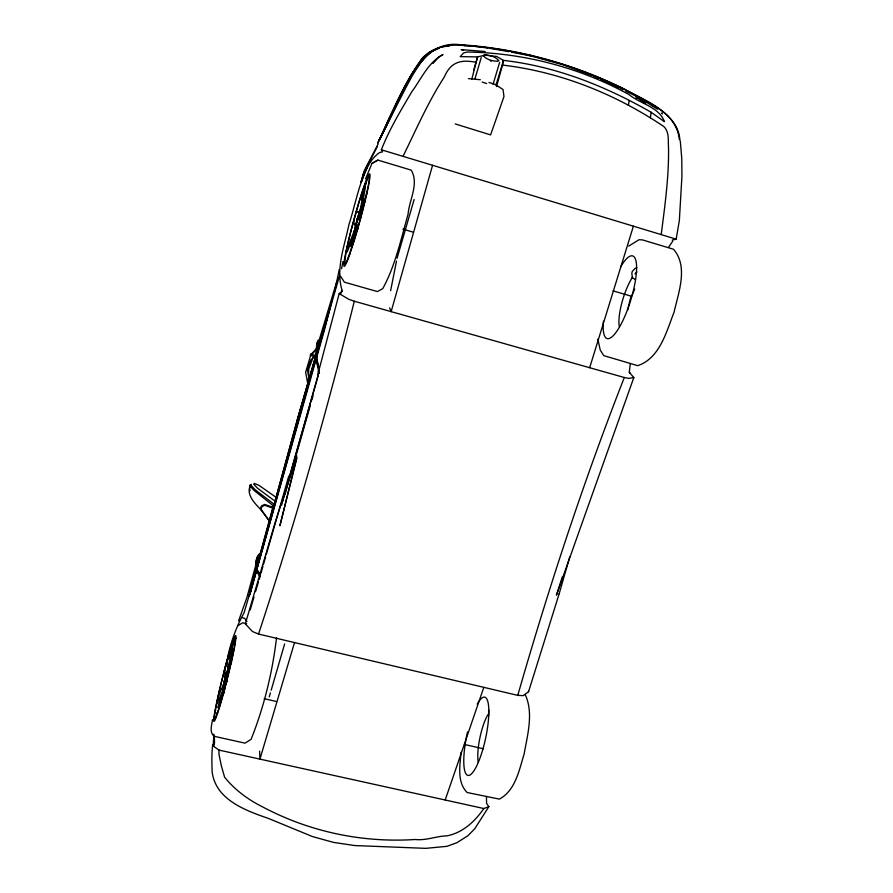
<?xml version="1.0" encoding="UTF-8"?>
<svg xmlns="http://www.w3.org/2000/svg" width="893" height="893" viewBox="0 0 893 893"><rect width="100%" height="100%" fill="white"/><g stroke="black" fill="none" stroke-linecap="round" stroke-linejoin="round"><path stroke-width="1.34" d="M486.451 796.444L486.585 803.399L488.839 806.669L474.741 828.782L467.887 835.736L456.881 842.724L446.991 846.318L425.872 848.35L354.789 845.559L333.435 842.378L312.583 836.607L268.637 818.501C245.519 810.498 215.436 799.748 212.121 771.597C211.842 762.745 211.596 753.837 212.657 745.03L214.543 743.166L214.287 735.932M213.695 745.075L213.84 735.91M344.508 261.56L344.486 263.993A45.856 2.936 -74.6 0 0 347.678 259.137L354.554 238.877A45.856 2.936 -74.6 0 0 362.458 210.871L368.095 186.682A45.856 2.936 -74.6 0 0 369.233 176.088L365.617 182.596A45.856 2.936 -74.6 0 0 358.841 202.912L351.429 229.289A45.856 2.936 -74.6 0 0 345.993 252.418L344.821 262.096M213.237 744.862L213.885 734.146M259.528 555.312L256.938 561.083L256.771 569.522L244.09 612.71C236.455 626.618 230.796 641.9 227.536 657.773M488.571 715.829L488.694 710.08M316.356 353.55L317.328 342.454M308.61 374.267L308.799 368.854L313.075 357.513M224.344 693.001L224.612 686.36L219.41 702.813M317.562 375.428L339.195 293.596L342.309 291.04C335.255 269.362 344.542 246.133 348.906 224.757C355.101 205.435 358.595 184.884 367.659 166.634M235.451 638.305L235.283 641.018A42.351 2.366 -75.8 0 1 232.057 658.331L225.896 683.915A42.351 2.366 -75.8 0 1 219.298 707.368L214.956 719.122A42.351 2.366 -75.8 0 1 214.51 715.014L217.914 697.333A42.351 2.366 -75.8 0 1 223.808 672.987L230.059 650.673A42.351 2.366 -75.8 0 1 234.457 638.372L235.205 637.535L235.897 638.283M318.209 371.845C319.381 366.13 313.856 360.984 315.854 355.269L331.158 303.296L249.794 594.649L297.012 420.603L331.85 300.874L324.527 329.729L249.147 596.401L249.873 591.456L272.722 507.871M630.291 363.518L629.264 372.359L633.84 377.516L556.462 595.151L562.4 576.677M213.862 738.835L213.795 745.834M361.944 208.058L364.076 198.838M276.54 637.714C272.421 672.373 264.049 706.899 251.089 739.326L245.006 743.155L213.896 736.234C209.196 731.635 211.786 725.194 212.489 719.635M680.276 140.871L681.761 158.362L681.939 176.133L679.35 220.515L676.157 239.168L661.2 234.602C664.905 205.77 668.98 176.836 668.522 147.691C667.953 140.547 669.56 132.019 663.8 126.516C615.634 94.078 560.369 71.864 502.525 65.077L496.508 86.554M336.84 281.295L317.808 344.698L316.155 356.586M318.98 372.883C318.265 361.966 314.113 351.608 317.886 340.456L320.52 340.077M353.874 235.719L354.51 230.204L347.757 247.35M228.865 665.586L232.113 647.76M461.123 752.408C459.839 765.58 456.859 782.123 467.106 792.515L499.41 799.123C515.596 790.283 519.157 770.023 524.158 753.882C527.495 734.716 533.802 712.96 525.151 694.453M355.202 228.932L355.325 227.849C355.403 233.285 351.73 235.361 355.168 229.144M260.276 574.969L256.403 568.238C256.369 563.371 255.219 557.879 259.26 554.062M650.35 117.742L651.176 112.295C605.61 86.141 555.982 66.35 503.473 60.389L496.631 56.471L485.491 55.221M628.382 105.24L629.13 100.563M341.773 291.397L341.93 290.471L341.204 293.094M225.65 675.175L226.766 671.223L226.376 673.958M308.063 380.585L308.498 378.241M341.595 268.67L342.912 261.56M390.632 290.66L396.514 261.013M502.525 65.077L503.473 60.389L496.028 85.069M334.808 291.018L339.24 269.53M365.36 187.262L362.156 206.16L363.183 203.894M232.426 648.876L229.278 666.959L231.689 661.568M355.771 224.668L355.18 228.139L359.455 212.947L357.01 219.756M471.805 79.12L477.588 56.895L484.397 55.344M363.942 189.785L360.381 209.308L361.419 206.975M357.2 220.337L358.539 214.9L357.747 220.258L355.381 226.219L356.876 221.431M224.511 680.086L223.585 685.489L227.09 671.346L225.728 675.354M359.589 215.224L359.466 218.004L360.638 211.92L360.672 212.847M627.679 310.128L630.268 299.01L634.733 289.098M354.019 235.797L355.838 228.005M226.744 675.845L226.32 679.506L226.286 678.457M296.42 458.812L279.922 525.709L297.023 457.495M224.098 671.558L227.202 659.079M315.776 353.226L315.039 356.14L310.898 359.834L307.304 369.289L308.721 377.058M350.67 246.423L354.476 234.647M339.195 293.596L348.783 299.311L354.32 301.231C326.325 413.247 294.634 524.381 258.535 634.052L252.518 631.552L245.307 623.85L275.245 522.26L296.733 455.966M217.68 707.535L222.413 692.443M355.983 223.641L356.675 221.051M353.405 238.331L357.892 224.467L358.026 229.032M339.775 274.966L316.39 356.106M258.535 634.052L517.773 695.379L523.22 695.636L528.544 691.74L559.208 593.644M256.28 568.919L296.989 421.552L330.153 306.712L315.91 356.352M256.938 561.083L246.836 597.696L238.587 620.903M256.369 569.243L249.839 592.773L315.53 357.669M318.511 373.665L282.333 501.888M310.384 405.21L287.669 485.133M311.891 399.897L313.008 395.9M281.462 505.516L318.232 375.518M432.569 165.294L391.156 311.635L389.56 307.884M517.773 695.379C548.57 587.94 583.542 481.606 624.307 377.505L628.683 378.398L633.84 377.516M260.912 573.306L262.966 566.274M263.591 563.974L265.623 556.986M266.259 554.653L288.774 476.047M285.001 494.465L286.91 487.801M559.174 593.767L569.756 556.808M296.967 421.239L316.077 354.8M250.174 610.019L253.992 596.915M269.251 696.853L270.4 692.879M271.171 690.233L284.633 643.92M397.039 258.311L414.151 199.474M226.777 676.012L227.347 674.059M255.532 591.679L258.401 582.024M259.171 579.445L260.309 575.572L260.365 576.208M473.77 69.855L477.588 56.895L460.208 56.639L463.59 52.921L467.106 52.028C523.41 52.843 579.289 67.399 628.739 94.401C639.946 103.722 659.012 106.736 664.425 121.671L651.176 112.295M475.02 78.606L481.249 57.509M294.523 642.569L259.93 759.128L259.606 751.158M493.07 84.31L499.645 62.32M361.832 208.449L359.232 219.734L361.263 217.233M589.67 367.715L633.405 226.175M226.465 677.754L225.728 682.375L227.603 681.437M361.386 208.638L360.102 212.445L359.198 212.813L356.698 211.585L355.994 212.623M445.194 800.005L483.816 687.353M218.495 696.306L223.909 683.268M347.176 251.926L353.896 235.585M365.572 178.868L371.979 163.397L377.906 160.093L411.215 170.139C419.33 183.779 409.184 199.987 408.068 214.22C400.957 239.38 395.353 265.545 382.751 288.651L377.404 291.564L344.374 282.166L340.903 276.707M361.765 181.435C365.237 170.563 369.903 159.345 379.57 152.569L382.617 151.821L381.356 149.801C389.315 129.429 400.667 110.665 411.74 91.867C421.273 78.986 428.194 62.298 442.984 54.529L438.764 57.141L433.083 63.381M217.133 703.349L222.301 691.818M228.909 667.596L228.708 669.973M381.802 135.479L377.661 143.103C389.616 120.499 400.332 97.248 412.767 74.889C419.866 63.749 427.167 51.281 440.651 47.206C454.135 43.344 468.077 45.878 481.751 46.972C537.486 53.591 591.813 70.848 640.94 98.007C657.572 107.127 678.312 118.479 679.886 139.81M377.46 146.318L363.339 173.644L360.995 182.373L364.523 170.228L378.197 143.851M668.41 247.495L672.663 241.277L672.362 240.038L676.157 239.168M229.099 665.955L228.106 667.685L227.391 660.932L228.463 657.36L227.804 658.308M381.356 149.801L403.033 156.342C416.127 129.619 428.026 102.092 444.301 77.032C450.764 61.84 460.866 59.273 476.393 62.365M488.839 806.669L483.827 808.533C474.942 821.426 462.976 832.589 447.17 835.826C436.409 836.06 425.983 840.782 415.256 839.487C362.011 843.003 309.101 831.696 261.995 806.58C247.908 799.503 234.558 789.68 224.601 777.167L221.408 766.082L218.986 754.328L218.975 750.087L212.579 745.599M317.808 344.698L319.326 342.466M259.528 554.743C254.907 558.817 255.844 564.722 255.9 570.091L259.763 576.476M217.178 712.927L216.396 713.853L217.68 712.882M316.758 348.56L311.802 354.153L316.412 349.085M316.401 348.94L310.876 354.588L305.629 372.314L307.627 382.941M348.147 258.311L347.69 258.78L348.449 258.099M366.521 194.149L367.101 193.647M430.002 52.609C404.786 74.979 395.822 109.794 379.793 138.549C378.152 142.534 379.045 140.011 380.362 137.678C388.254 121.883 395.856 105.932 403.949 90.238C414.441 67.879 430.85 40.922 459.515 44.65C516.321 48.255 572.301 63.448 623.359 88.563C644.768 100.887 676.414 111.011 679.394 139.699M628.717 246.111L638.997 239.726L642.48 239.904L673.545 249.27C688.536 266.616 678.501 292.502 674.059 312.193C666.412 331.638 659.882 358.238 637.747 365.661L603.791 355.648L600.252 350.101L597.841 339.072M238.219 625.513L242.662 622.789L246.635 623.738M377.906 160.093L371.979 163.397M439.334 48.166L429.823 52.229L422.054 59.016L411.439 74.688L389.337 117.898L380.463 137.422L381.077 136.093C393.244 109.526 404.652 82.234 421.987 58.503C428.852 50.778 438.697 46.336 449.034 46.19M636.899 267.766L635.023 268.425L632.289 271.416L631.842 273.269L632.322 277.645L635.593 279.755M311.925 353.572L310.842 353.918L314.883 355.436L314.492 356.742L310.195 355.235L311.411 354.934M358.361 216.709L356.798 219.086L356.709 222.558M250.263 485.145L249.627 485.267L250.007 486.038L254.003 490.369L272.443 505.081L272.689 507.191M251.257 484.341L250.888 485.167L255.018 489.665L273.571 503.819M468.423 78.606L480.3 79.711M485.234 51.537L461.134 49.584L463.646 50.287M463.913 45.588L470.511 46.001M474.473 46.257L487.712 47.988M462.462 45.331L464.885 45.498L459.393 44.773L460.04 45.175M358.071 211.775L360.794 212.166M490.369 48.412L508.921 51.649M511.566 52.174L531.402 56.058L562.769 64.664L591.791 75.414M218.975 750.087L483.827 808.533M264.194 698.706L275.926 701.385M464.449 744.461L483.359 748.78M242.383 617.733L244.749 618.347L246.914 621.461M354.32 301.231L624.307 377.505M402.855 229.121L413.47 232.236M613.056 290.85L631.384 296.23M403.033 156.342L661.2 234.602M482.131 82.078L486.663 83.507M455.24 123.948L490.603 134.888L503.965 96.589L503.049 89.546L495.146 84.4L488.973 82.446M490.324 60.903L491.239 61.193M261.013 509.747C255.208 503.775 246.155 495.18 250.129 485.915L250.453 485.078L249.593 488.27L250.007 490.704M593.052 75.883L598.064 78.182M600.576 79.321L619.362 87.927M620.624 88.507L623.091 89.746M625.558 90.986L640.37 98.42L657.628 109.236M273.693 500.203L257.541 488.214L253.757 484.229L254.259 483.392L258.847 485.267L275.624 496.988M268.413 519.804L260.477 509.211L261.236 506.097L264.618 504.422L272.555 507.157L271.796 507.771L264.674 505.237L261.828 506.755L261.136 509.434L269.039 520.496M256.871 570.024L259.617 574.456M355.459 226.152L353.661 222.268L354.119 219.287M629.386 371.957L630.034 373.073M364.857 201.271L365.192 201.851M215.336 709.968L215.593 710.56M228.273 674.505L228.552 675.141M349.81 253.4L350.056 254.103M319.381 373.285L318.991 367.949L316.01 357.412M528.455 691.093L528.544 691.74M226.23 663.945L224.891 669.884L224.802 677.754M478.28 762.466A29 7.133 -78 0 1 487.835 714.791M477.197 704.197A40.018 9.522 -77.9 0 1 488.237 722.102A40.018 9.522 -77.9 0 1 469.718 775.135A40.018 9.522 -77.9 0 1 467.497 731.992M619.34 326.57A31.333 8.417 -72.7 0 1 632.545 277.143M634.956 273.917A31.333 8.417 -72.7 0 1 636.943 271.963M620.434 267.186A43.244 11.241 -72.8 0 1 636.542 270.166A43.244 11.241 -72.8 0 1 617.744 329.863A43.244 11.241 -72.8 0 1 603.422 321.212M228.809 665.252L227.704 670.799L228.809 665.252M364.824 187.106L361.33 200.132L366.621 180.643L364.824 187.106M361.174 207.254L359.622 212.601L360.995 206.573L361.174 207.254M229.289 658.442L233.854 641.051L229.289 658.442M225.527 677.452L225.136 680.232L225.125 679.06C220.102 695.513 230.93 656.846 225.527 677.452M222.792 690.189L224.299 684.886L222.792 690.189M223.708 685.02L222.536 688.76L224.02 683.324L223.708 685.02M356.162 227.358L355.191 231.231L356.832 225.382L356.162 227.358M460.297 48.691L460.297 48.691M498.685 60.545L497.669 61.304C492.59 61.092 486.585 59.742 483.292 55.623L484.341 54.864C489.42 55.098 495.381 56.438 498.685 60.545M637.557 98.13L636.329 98.598L636.073 96.812L644.009 101.3L644.199 103.197L645.717 103.298L637.557 98.13M531.938 55.824L526.591 54.741L531.938 55.824M594.872 76.072L593.99 75.849L599.17 78.048L594.872 76.072M653.654 105.932L652.928 105.553L657.65 108.399L653.654 105.932M661.914 113.121L662.394 113.724L661.914 113.121M352.478 246.055A48.032 3.081 -74.6 0 0 369.825 173.968A48.032 3.081 -74.6 0 0 348.493 240.474A48.032 3.081 -74.6 0 0 352.478 246.055M219.499 707.234A44.36 2.489 -75.8 0 0 235.975 636.463A44.36 2.489 -75.8 0 0 219.008 691.975A44.36 2.489 -75.8 0 0 219.499 707.234"/></g></svg>
